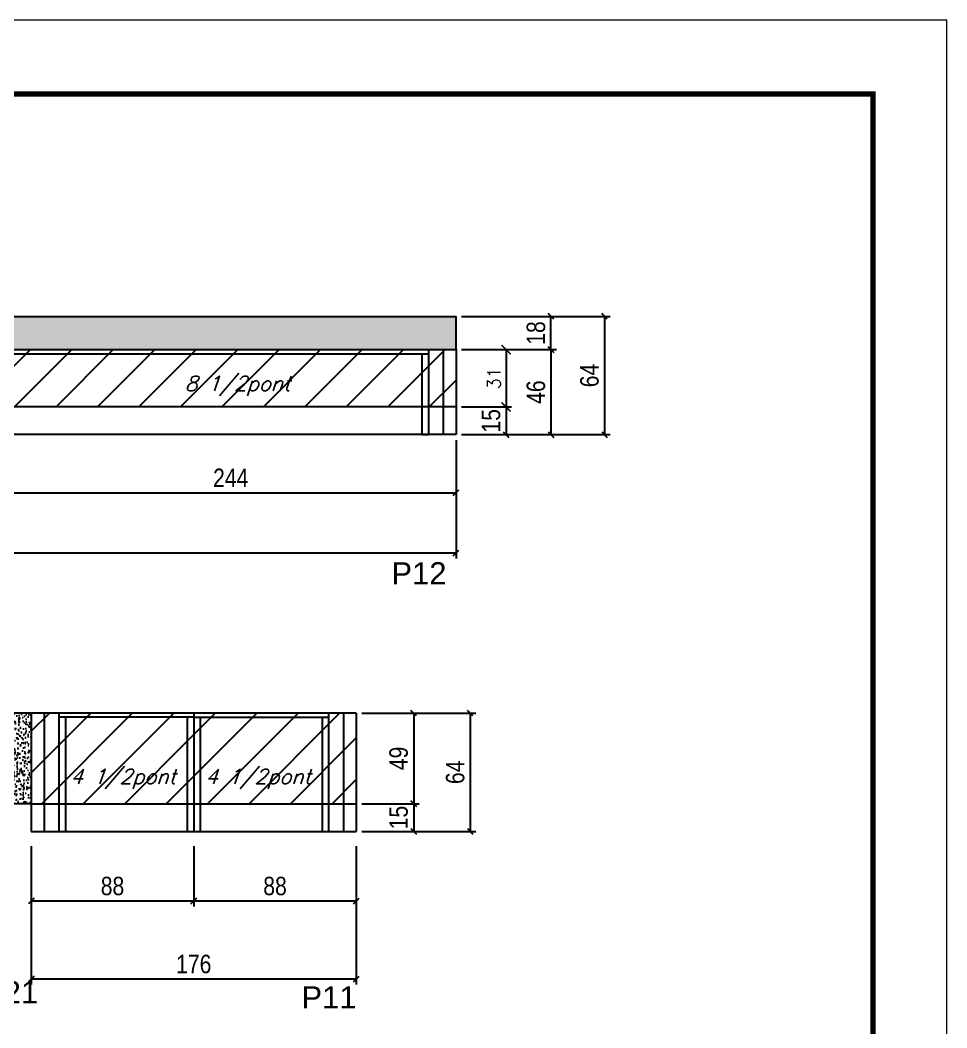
# Model space of a CAD drawing. Extents: x -10448 to -1189, y -11772 to 17235.
# Drawn here: x -7867 to -7365, y 12853 to 13399 of the extents above; entities that cross this region are included whole.
import ezdxf

# ---------------------------------------------------------------- set-up
doc = ezdxf.new("R2010")
doc.units = 0
doc.linetypes.add('DASHED', pattern=[0.75, 0.5, -0.25])
for name, color, linetype in [('5', 5, 'Continuous'), ('COTA', 241, 'Continuous'), ('Painéis', 200, 'Continuous'), ('Reaproveitamento', 251, 'Continuous'), ('SARR_2.2x7', 40, 'Continuous'), ('SARR_3.5x7', 81, 'Continuous'), ('texto', 7, 'Continuous')]:
    doc.layers.add(name, color=color, linetype=linetype)
doc.layers.add('Folhas', color=255, linetype='Continuous', lineweight=9)
doc.layers.add('SARRAFO DE PRESSAO', color=251, linetype='DASHED', lineweight=9)
doc.styles.add('COTA TECNICA', font='techl___.ttf', dxfattribs={"height": 10})
doc.styles.add('Romans', font='romans.shx')
doc.styles.get("Standard").update_dxf_attribs({"font": 'arial.ttf'})
doc.dimstyles.new('Cota Paínel', dxfattribs={"dimtxt": 7, "dimasz": 5, "dimexe": 3, "dimexo": 3, "dimgap": 3, "dimtad": 1, "dimdec": 1, "dimzin": 12, "dimdsep": 46, "dimtxsty": 'Romans', "dimblk": 'ARCHTICK', "dimcen": 0, "dimclrd": 4, "dimclre": 4, "dimclrt": 1, "dimadec": 1, "dimazin": 3, "dimtfac": 1, "dimtdec": 1, "dimtmove": 0, "dimatfit": 3, "dimldrblk": 'OBLIQUE', "dimfxl": 1, "dimtolj": 1, "dimtzin": 12, "dimarcsym": 0})
doc.dimstyles.new('PAINEL', dxfattribs={"dimtxt": 10, "dimasz": 3, "dimexe": 3, "dimexo": 3, "dimgap": 3, "dimtad": 1, "dimdec": 1, "dimzin": 12, "dimdsep": 46, "dimtxsty": 'COTA TECNICA', "dimblk1": 'OBLIQUE', "dimblk2": 'OBLIQUE', "dimsah": 1, "dimcen": 0.9, "dimclrd": 4, "dimclre": 4, "dimclrt": 240, "dimadec": 1, "dimazin": 3, "dimtfac": 1, "dimtdec": 1, "dimtmove": 0, "dimatfit": 3, "dimfxl": 1, "dimtolj": 1, "dimtzin": 12, "dimarcsym": 0})
pattern_1 = [(45, (5, 0), (-11.22532, 11.22532), [])]

# ---------------------------------------------------------------- blocks, each defined once
blk = doc.blocks.new('9999999999')
at = {"layer": 'Folhas'}
blk.add_lwpolyline([(98138.98, 34190.21), (99623.98, 34190.21), (99623.98, 35240.21), (98138.98, 35240.21)], close=True, dxfattribs=at)
at = {"layer": 'Folhas', "color": 30, "const_width": 3}
blk.add_lwpolyline([(98213.98, 34230.21), (99583.98, 34230.21), (99583.98, 35200.21), (98213.98, 35200.21)], close=True, dxfattribs=at)
blk = doc.blocks.new('_ArchTick')
at = {"color": 0, "linetype": 'ByBlock', "const_width": 0.15}
blk.add_lwpolyline([(-0.5, -0.5), (0.5, 0.5)], dxfattribs=at)
blk = doc.blocks.new('*D324')
at = {"layer": 'COTA', "color": 4, "lineweight": -2, "transparency": 16777216}
for p, q in [((-7627.51, 13220.16), (-7600.42, 13220.16)), ((-7603.42, 13220.16), (-7603.42, 13189.16)), ((-7627.51, 13189.16), (-7600.42, 13189.16))]:
    blk.add_line(p, q, dxfattribs=at)
at = {"layer": 'Defpoints', "color": 0, "transparency": 16777216}
for p in [(-7630.51, 13220.16), (-7630.51, 13189.16), (-7603.42, 13189.16)]:
    blk.add_point(p, dxfattribs=at)
at = {"layer": 'COTA', "color": 4, "lineweight": -2, "transparency": 16777216, "xscale": 5, "yscale": 5, "zscale": 5}
for p, rotation in [((-7603.42, 13220.16), 90), ((-7603.42, 13189.16), 270)]:
    blk.add_blockref('_ArchTick', p, dxfattribs=dict(at, rotation=rotation))
at = {"layer": 'COTA', "color": 1, "transparency": 16777216, "insert": (-7609.92, 13204.66), "char_height": 7, "attachment_point": 5, "rotation": 90, "style": 'Romans'}
blk.add_mtext('\\A1;31', dxfattribs=at)
blk = doc.blocks.new('_Oblique')
at = {"color": 0, "linetype": 'ByBlock', "lineweight": -2}
blk.add_line((-0.5, -0.5), (0.5, 0.5), dxfattribs=at)
blk = doc.blocks.new('*D327')
at = {"layer": 'COTA', "color": 4, "linetype": 'ByBlock', "lineweight": -2, "transparency": 16777216}
for p, q in [((-7874.51, 13171.16), (-7874.51, 13139.7)), ((-7630.51, 13171.16), (-7630.51, 13139.7)), ((-7874.51, 13142.7), (-7630.51, 13142.7))]:
    blk.add_line(p, q, dxfattribs=at)
at = {"layer": 'Defpoints', "color": 0, "linetype": 'ByBlock', "transparency": 16777216}
for p in [(-7874.51, 13174.16), (-7630.51, 13174.16), (-7630.51, 13142.7)]:
    blk.add_point(p, dxfattribs=at)
at = {"layer": 'COTA', "color": 4, "linetype": 'ByBlock', "lineweight": -2, "transparency": 16777216, "xscale": 3, "yscale": 3, "zscale": 3, "rotation": 180}
blk.add_blockref('_Oblique', (-7874.51, 13142.7), dxfattribs=at)
at = {"layer": 'COTA', "color": 4, "linetype": 'ByBlock', "lineweight": -2, "transparency": 16777216, "xscale": 3, "yscale": 3, "zscale": 3}
blk.add_blockref('_Oblique', (-7630.51, 13142.7), dxfattribs=at)
at = {"layer": 'COTA', "color": 240, "linetype": 'ByBlock', "transparency": 16777216, "insert": (-7752.51, 13150.77), "char_height": 10, "attachment_point": 5, "style": 'COTA TECNICA'}
blk.add_mtext('\\A1;244', dxfattribs=at)
blk = doc.blocks.new('*D314')
at = {"layer": 'COTA', "color": 4, "linetype": 'ByBlock', "lineweight": -2, "transparency": 16777216}
for p, q in [((-8218.51, 13156.16), (-8218.51, 13107.14)), ((-7630.51, 13156.16), (-7630.51, 13107.14)), ((-8218.51, 13110.14), (-7630.51, 13110.14))]:
    blk.add_line(p, q, dxfattribs=at)
at = {"layer": 'Defpoints', "color": 0, "linetype": 'ByBlock', "transparency": 16777216}
for p in [(-8218.51, 13159.16), (-7630.51, 13159.16), (-7630.51, 13110.14)]:
    blk.add_point(p, dxfattribs=at)
at = {"layer": 'COTA', "color": 4, "linetype": 'ByBlock', "lineweight": -2, "transparency": 16777216, "xscale": 3, "yscale": 3, "zscale": 3, "rotation": 180}
blk.add_blockref('_Oblique', (-8218.51, 13110.14), dxfattribs=at)
at = {"layer": 'COTA', "color": 4, "linetype": 'ByBlock', "lineweight": -2, "transparency": 16777216, "xscale": 3, "yscale": 3, "zscale": 3}
blk.add_blockref('_Oblique', (-7630.51, 13110.14), dxfattribs=at)
at = {"layer": 'COTA', "color": 240, "linetype": 'ByBlock', "transparency": 16777216, "insert": (-7924.51, 13118.27), "char_height": 10, "attachment_point": 5, "style": 'COTA TECNICA'}
blk.add_mtext('\\A1;588', dxfattribs=at)
blk = doc.blocks.new('*D328')
at = {"layer": 'COTA', "color": 4, "linetype": 'ByBlock', "lineweight": -2, "transparency": 16777216}
for p, q in [((-7627.51, 13238.16), (-7576.14, 13238.16)), ((-7579.14, 13220.16), (-7579.14, 13238.16)), ((-7627.51, 13220.16), (-7576.14, 13220.16))]:
    blk.add_line(p, q, dxfattribs=at)
at = {"layer": 'Defpoints', "color": 0, "linetype": 'ByBlock', "transparency": 16777216}
for p in [(-7630.51, 13238.16), (-7579.14, 13238.16), (-7630.51, 13220.16)]:
    blk.add_point(p, dxfattribs=at)
at = {"layer": 'COTA', "color": 4, "linetype": 'ByBlock', "lineweight": -2, "transparency": 16777216, "xscale": 3, "yscale": 3, "zscale": 3}
for p, rotation in [((-7579.14, 13238.16), 90), ((-7579.14, 13220.16), 270)]:
    blk.add_blockref('_Oblique', p, dxfattribs=dict(at, rotation=rotation))
at = {"layer": 'COTA', "color": 240, "linetype": 'ByBlock', "transparency": 16777216, "insert": (-7587.24, 13229.16), "char_height": 10, "attachment_point": 5, "rotation": 90, "style": 'COTA TECNICA'}
blk.add_mtext('\\A1;18', dxfattribs=at)
blk = doc.blocks.new('*D315')
at = {"layer": 'COTA', "color": 4, "linetype": 'ByBlock', "lineweight": -2, "transparency": 16777216}
for p, q in [((-7627.51, 13238.16), (-7547.14, 13238.16)), ((-7550.14, 13238.16), (-7550.14, 13174.16)), ((-7627.51, 13174.16), (-7547.14, 13174.16))]:
    blk.add_line(p, q, dxfattribs=at)
at = {"layer": 'Defpoints', "color": 0, "linetype": 'ByBlock', "transparency": 16777216}
for p in [(-7630.51, 13238.16), (-7630.51, 13174.16), (-7550.14, 13174.16)]:
    blk.add_point(p, dxfattribs=at)
at = {"layer": 'COTA', "color": 4, "linetype": 'ByBlock', "lineweight": -2, "transparency": 16777216, "xscale": 3, "yscale": 3, "zscale": 3}
for p, rotation in [((-7550.14, 13238.16), 90), ((-7550.14, 13174.16), 270)]:
    blk.add_blockref('_Oblique', p, dxfattribs=dict(at, rotation=rotation))
at = {"layer": 'COTA', "color": 240, "linetype": 'ByBlock', "transparency": 16777216, "insert": (-7558.24, 13206.16), "char_height": 10, "attachment_point": 5, "rotation": 90, "style": 'COTA TECNICA'}
blk.add_mtext('\\A1;64', dxfattribs=at)
blk = doc.blocks.new('*D329')
at = {"layer": 'COTA', "color": 4, "linetype": 'ByBlock', "lineweight": -2, "transparency": 16777216}
for p, q in [((-7772.51, 12951.39), (-7772.51, 12918.69)), ((-7684.51, 12951.39), (-7684.51, 12918.69)), ((-7684.51, 12921.69), (-7772.51, 12921.69))]:
    blk.add_line(p, q, dxfattribs=at)
at = {"layer": 'Defpoints', "color": 0, "linetype": 'ByBlock', "transparency": 16777216}
for p in [(-7772.51, 12954.39), (-7684.51, 12954.39), (-7772.51, 12921.69)]:
    blk.add_point(p, dxfattribs=at)
at = {"layer": 'COTA', "color": 4, "linetype": 'ByBlock', "lineweight": -2, "transparency": 16777216, "xscale": 3, "yscale": 3, "zscale": 3, "rotation": 180}
blk.add_blockref('_Oblique', (-7772.51, 12921.69), dxfattribs=at)
at = {"layer": 'COTA', "color": 4, "linetype": 'ByBlock', "lineweight": -2, "transparency": 16777216, "xscale": 3, "yscale": 3, "zscale": 3}
blk.add_blockref('_Oblique', (-7684.51, 12921.69), dxfattribs=at)
at = {"layer": 'COTA', "color": 240, "linetype": 'ByBlock', "transparency": 16777216, "insert": (-7728.51, 12929.78), "char_height": 10, "attachment_point": 5, "style": 'COTA TECNICA'}
blk.add_mtext('\\A1;88', dxfattribs=at)
blk = doc.blocks.new('*D330')
at = {"layer": 'COTA', "color": 4, "linetype": 'ByBlock', "lineweight": -2, "transparency": 16777216}
for p, q in [((-7860.51, 12951.39), (-7860.51, 12918.69)), ((-7772.51, 12951.39), (-7772.51, 12918.69)), ((-7772.51, 12921.69), (-7860.51, 12921.69))]:
    blk.add_line(p, q, dxfattribs=at)
at = {"layer": 'Defpoints', "color": 0, "linetype": 'ByBlock', "transparency": 16777216}
for p in [(-7860.51, 12954.39), (-7772.51, 12954.39), (-7860.51, 12921.69)]:
    blk.add_point(p, dxfattribs=at)
at = {"layer": 'COTA', "color": 4, "linetype": 'ByBlock', "lineweight": -2, "transparency": 16777216, "xscale": 3, "yscale": 3, "zscale": 3, "rotation": 180}
blk.add_blockref('_Oblique', (-7860.51, 12921.69), dxfattribs=at)
at = {"layer": 'COTA', "color": 4, "linetype": 'ByBlock', "lineweight": -2, "transparency": 16777216, "xscale": 3, "yscale": 3, "zscale": 3}
blk.add_blockref('_Oblique', (-7772.51, 12921.69), dxfattribs=at)
at = {"layer": 'COTA', "color": 240, "linetype": 'ByBlock', "transparency": 16777216, "insert": (-7816.51, 12929.78), "char_height": 10, "attachment_point": 5, "style": 'COTA TECNICA'}
blk.add_mtext('\\A1;88', dxfattribs=at)
blk = doc.blocks.new('*D316')
at = {"layer": 'COTA', "color": 4, "linetype": 'ByBlock', "lineweight": -2, "transparency": 16777216}
for p, q in [((-7860.51, 12921.39), (-7860.51, 12876.48)), ((-7684.51, 12921.39), (-7684.51, 12876.48)), ((-7684.51, 12879.48), (-7860.51, 12879.48))]:
    blk.add_line(p, q, dxfattribs=at)
at = {"layer": 'Defpoints', "color": 0, "linetype": 'ByBlock', "transparency": 16777216}
for p in [(-7860.51, 12924.39), (-7684.51, 12924.39), (-7860.51, 12879.48)]:
    blk.add_point(p, dxfattribs=at)
at = {"layer": 'COTA', "color": 4, "linetype": 'ByBlock', "lineweight": -2, "transparency": 16777216, "xscale": 3, "yscale": 3, "zscale": 3, "rotation": 180}
blk.add_blockref('_Oblique', (-7860.51, 12879.48), dxfattribs=at)
at = {"layer": 'COTA', "color": 4, "linetype": 'ByBlock', "lineweight": -2, "transparency": 16777216, "xscale": 3, "yscale": 3, "zscale": 3}
blk.add_blockref('_Oblique', (-7684.51, 12879.48), dxfattribs=at)
at = {"layer": 'COTA', "color": 240, "linetype": 'ByBlock', "transparency": 16777216, "insert": (-7772.51, 12887.58), "char_height": 10, "attachment_point": 5, "style": 'COTA TECNICA'}
blk.add_mtext('\\A1;176', dxfattribs=at)
blk = doc.blocks.new('*D335')
at = {"layer": 'COTA', "color": 4, "linetype": 'ByBlock', "lineweight": -2, "transparency": 16777216}
for p, q in [((-7681.51, 13023.39), (-7619.85, 13023.39)), ((-7622.85, 13023.39), (-7622.85, 12959.39)), ((-7681.51, 12959.39), (-7619.85, 12959.39))]:
    blk.add_line(p, q, dxfattribs=at)
at = {"layer": 'Defpoints', "color": 0, "linetype": 'ByBlock', "transparency": 16777216}
for p in [(-7684.51, 13023.39), (-7684.51, 12959.39), (-7622.85, 12959.39)]:
    blk.add_point(p, dxfattribs=at)
at = {"layer": 'COTA', "color": 4, "linetype": 'ByBlock', "lineweight": -2, "transparency": 16777216, "xscale": 3, "yscale": 3, "zscale": 3}
for p, rotation in [((-7622.85, 13023.39), 90), ((-7622.85, 12959.39), 270)]:
    blk.add_blockref('_Oblique', p, dxfattribs=dict(at, rotation=rotation))
at = {"layer": 'COTA', "color": 240, "linetype": 'ByBlock', "transparency": 16777216, "insert": (-7630.95, 12991.39), "char_height": 10, "attachment_point": 5, "rotation": 90, "style": 'COTA TECNICA'}
blk.add_mtext('\\A1;64', dxfattribs=at)
blk = doc.blocks.new('*D339')
at = {"layer": 'COTA', "color": 4, "lineweight": -2, "transparency": 16777216}
for p, q in [((-7627.51, 13189.16), (-7600.42, 13189.16)), ((-7603.42, 13189.16), (-7603.42, 13174.16)), ((-7627.51, 13174.16), (-7600.42, 13174.16))]:
    blk.add_line(p, q, dxfattribs=at)
at = {"layer": 'Defpoints', "color": 0, "transparency": 16777216}
for p in [(-7630.51, 13189.16), (-7630.51, 13174.16), (-7603.42, 13174.16)]:
    blk.add_point(p, dxfattribs=at)
at = {"layer": 'COTA', "color": 4, "lineweight": -2, "transparency": 16777216, "xscale": 3, "yscale": 3, "zscale": 3}
for p, rotation in [((-7603.42, 13189.16), 90), ((-7603.42, 13174.16), 270)]:
    blk.add_blockref('_Oblique', p, dxfattribs=dict(at, rotation=rotation))
at = {"layer": 'COTA', "color": 240, "transparency": 16777216, "insert": (-7611.53, 13181.66), "char_height": 10, "attachment_point": 5, "rotation": 90, "style": 'COTA TECNICA'}
blk.add_mtext('\\A1;15', dxfattribs=at)
blk = doc.blocks.new('*D340')
at = {"layer": 'COTA', "color": 4, "lineweight": -2, "transparency": 16777216}
for p, q in [((-7627.51, 13220.16), (-7576.14, 13220.16)), ((-7579.14, 13220.16), (-7579.14, 13174.16)), ((-7627.51, 13174.16), (-7576.14, 13174.16))]:
    blk.add_line(p, q, dxfattribs=at)
at = {"layer": 'Defpoints', "color": 0, "transparency": 16777216}
for p in [(-7630.51, 13220.16), (-7630.51, 13174.16), (-7579.14, 13174.16)]:
    blk.add_point(p, dxfattribs=at)
at = {"layer": 'COTA', "color": 4, "lineweight": -2, "transparency": 16777216, "xscale": 3, "yscale": 3, "zscale": 3}
for p, rotation in [((-7579.14, 13220.16), 90), ((-7579.14, 13174.16), 270)]:
    blk.add_blockref('_Oblique', p, dxfattribs=dict(at, rotation=rotation))
at = {"layer": 'COTA', "color": 240, "transparency": 16777216, "insert": (-7587.25, 13197.16), "char_height": 10, "attachment_point": 5, "rotation": 90, "style": 'COTA TECNICA'}
blk.add_mtext('\\A1;46', dxfattribs=at)
blk = doc.blocks.new('*D343')
at = {"layer": 'COTA', "color": 4, "lineweight": -2, "transparency": 16777216}
for p, q in [((-7681.51, 13023.39), (-7650.45, 13023.39)), ((-7653.45, 13023.39), (-7653.45, 12974.39)), ((-7681.51, 12974.39), (-7650.45, 12974.39))]:
    blk.add_line(p, q, dxfattribs=at)
at = {"layer": 'Defpoints', "color": 0, "transparency": 16777216}
for p in [(-7684.51, 13023.39), (-7684.51, 12974.39), (-7653.45, 12974.39)]:
    blk.add_point(p, dxfattribs=at)
at = {"layer": 'COTA', "color": 4, "lineweight": -2, "transparency": 16777216, "xscale": 3, "yscale": 3, "zscale": 3}
for p, rotation in [((-7653.45, 13023.39), 90), ((-7653.45, 12974.39), 270)]:
    blk.add_blockref('_Oblique', p, dxfattribs=dict(at, rotation=rotation))
at = {"layer": 'COTA', "color": 240, "transparency": 16777216, "insert": (-7661.55, 12998.89), "char_height": 10, "attachment_point": 5, "rotation": 90, "style": 'COTA TECNICA'}
blk.add_mtext('\\A1;49', dxfattribs=at)
blk = doc.blocks.new('*D344')
at = {"layer": 'COTA', "color": 4, "lineweight": -2, "transparency": 16777216}
for p, q in [((-7681.51, 12974.39), (-7650.45, 12974.39)), ((-7653.45, 12974.39), (-7653.45, 12959.39)), ((-7681.51, 12959.39), (-7650.45, 12959.39))]:
    blk.add_line(p, q, dxfattribs=at)
at = {"layer": 'Defpoints', "color": 0, "transparency": 16777216}
for p in [(-7684.51, 12974.39), (-7684.51, 12959.39), (-7653.45, 12959.39)]:
    blk.add_point(p, dxfattribs=at)
at = {"layer": 'COTA', "color": 4, "lineweight": -2, "transparency": 16777216, "xscale": 3, "yscale": 3, "zscale": 3}
for p, rotation in [((-7653.45, 12974.39), 90), ((-7653.45, 12959.39), 270)]:
    blk.add_blockref('_Oblique', p, dxfattribs=dict(at, rotation=rotation))
at = {"layer": 'COTA', "color": 240, "transparency": 16777216, "insert": (-7661.56, 12966.89), "char_height": 10, "attachment_point": 5, "rotation": 90, "style": 'COTA TECNICA'}
blk.add_mtext('\\A1;15', dxfattribs=at)

msp = doc.modelspace()

# ---------------------------------------------------------------- hatches: boundary and pattern name
at = {"layer": 'COTA', "linetype": 'ByBlock'}
h = msp.add_hatch(dxfattribs=at)
h.set_pattern_fill('AR-CONC', color=256, scale=0.03)
h.set_pattern_definition([(50, (-141054.2827, -19539.893), (5.46554007, -0.47817257), [0.5715, -6.2865]), (355, (-141054.2827, -19539.893), (-1.05730264, 5.73170536), [0.4572, -5.02921753]), (100.4514447, (-141053.827, -19539.9327), (4.40823741, 5.25353256), [0.48570026, -5.34270734]), (46.1842, (-141054.283, -19538.369), (8.13237123, -1.26126984), [0.85725, -9.42975]), (96.6355576, (-141053.605, -19538.474), (7.122124, 7.42278374), [0.7285507, -8.01406824]), (351.184151, (-141054.283, -19538.369), (7.122124, 7.42278374), [0.685799, -7.54379196]), (21, (-141053.5207, -19538.75), (4.54843174, -3.06795595), [0.5715, -6.2865]), (326, (-141053.5207, -19538.75), (1.85406085, 5.52563898), [0.4572, -5.0292]), (71.451445, (-141053.1417, -19539.0055), (6.40249258, 2.45768307), [0.48570026, -5.34269813]), (37.5, (-141054.2827, -19539.8929), (0.092658098, 2.536651166), [0, -4.96824, 0, -5.1054, 0, -5.04825]), (7.5, (-141054.2827, -19539.8929), (2.004589875, 3.005417245), [0, -2.91084, 0, -4.85394, 0, -1.92405]), (327.5, (-141055.982, -19539.8929), (4.067717855, -0.17186232), [0, -1.905, 0, -5.9436, 0, -7.8867]), (317.5, (-141056.744, -19539.893), (4.44387544, 0.76279473), [0, -2.4765, 0, -3.94716, 0, -5.6007])])
h.paths.add_polyline_path([(-8218.51, 13238.16), (-8218.51, 13220.16), (-7630.51, 13220.16), (-7630.51, 13238.16)])
h = msp.add_hatch(dxfattribs=at)
h.set_pattern_fill('AR-CONC', color=256, scale=0.03)
h.set_pattern_definition([(50, (-141049.2827, -18395.9775), (5.46554007, -0.47817257), [0.5715, -6.2865]), (355, (-141049.2827, -18395.9775), (-1.05730264, 5.73170536), [0.4572, -5.02921753]), (100.4514447, (-141048.827, -18396.0174), (4.40823741, 5.25353256), [0.48570026, -5.34270734]), (46.1842, (-141049.283, -18394.4535), (8.13237123, -1.26126984), [0.85725, -9.42975]), (96.6355576, (-141048.605, -18394.559), (7.122124, 7.42278374), [0.7285507, -8.01406824]), (351.184151, (-141049.283, -18394.4535), (7.122124, 7.42278374), [0.685799, -7.54379196]), (21, (-141048.5207, -18394.8345), (4.54843174, -3.06795595), [0.5715, -6.2865]), (326, (-141048.5207, -18394.8345), (1.85406085, 5.52563898), [0.4572, -5.0292]), (71.451445, (-141048.1417, -18395.09), (6.40249258, 2.45768307), [0.48570026, -5.34269813]), (37.5, (-141049.2827, -18395.9775), (0.092658098, 2.536651166), [0, -4.96824, 0, -5.1054, 0, -5.04825]), (7.5, (-141049.2827, -18395.9775), (2.004589875, 3.005417245), [0, -2.91084, 0, -4.85394, 0, -1.92405]), (327.5, (-141050.982, -18395.9775), (4.067717855, -0.17186232), [0, -1.905, 0, -5.9436, 0, -7.8867]), (317.5, (-141051.744, -18395.9775), (4.44387544, 0.76279473), [0, -2.4765, 0, -3.94716, 0, -5.6007])])
h.paths.add_polyline_path([(-7874.51, 12974.39), (-7860.51, 12974.39), (-7860.51, 13023.39), (-7874.51, 13023.39)])
at = {"layer": 'Reaproveitamento'}
h = msp.add_hatch(dxfattribs=at)
h.set_pattern_fill('ANSI31', color=256, scale=5)
h.paths.add_polyline_path([(-7630.51, 13220.16), (-7874.51, 13220.16), (-7874.51, 13189.16), (-7630.51, 13189.16)])
h = msp.add_hatch(dxfattribs=at)
h.set_pattern_fill('ANSI31', color=256, scale=5)
h.set_pattern_definition(pattern_1)
h.paths.add_polyline_path([(-7772.51, 12974.39), (-7772.51, 13023.39), (-7860.51, 13023.39), (-7860.51, 12974.39)])
h = msp.add_hatch(dxfattribs=at)
h.set_pattern_fill('ANSI31', color=256, scale=5)
h.set_pattern_definition(pattern_1)
h.paths.add_polyline_path([(-7684.51, 12974.39), (-7684.51, 13023.39), (-7772.51, 13023.39), (-7772.51, 12974.39)])

# ---------------------------------------------------------------- linework, layer by layer
at = {"layer": 'COTA', "linetype": 'ByBlock'}
for p, q in [((-8218.51, 13238.16), (-7630.51, 13238.16)), ((-7630.51, 13220.16), (-7630.51, 13238.16)), ((-7860.51, 13023.39), (-7874.51, 13023.39)), ((-7860.51, 12974.39), (-7874.51, 12974.39))]:
    msp.add_line(p, q, dxfattribs=at)
at = {"layer": 'Painéis'}
for p, q in [((-8218.51, 13220.16), (-7630.51, 13220.16)), ((-7630.51, 13220.16), (-7630.51, 13174.16)), ((-7630.51, 13189.16), (-8218.51, 13189.16)), ((-7630.51, 13174.16), (-8218.51, 13174.16)), ((-7684.51, 13023.39), (-7860.51, 13023.39)), ((-7860.51, 13023.39), (-7860.51, 12959.39)), ((-7772.51, 13023.39), (-7772.51, 12959.39)), ((-7684.51, 13023.39), (-7684.51, 12959.39)), ((-7860.51, 12974.39), (-7684.51, 12974.39)), ((-7860.51, 12959.39), (-7684.51, 12959.39))]:
    msp.add_line(p, q, dxfattribs=at)
at = {"layer": 'SARR_2.2x7', "linetype": 'Continuous'}
for p, q in [((-7874.51, 13217.96), (-7645.51, 13217.96)), ((-7637.51, 13220.16), (-7637.51, 13189.16)), ((-7637.51, 13189.16), (-7637.51, 13174.16)), ((-7853.51, 13023.39), (-7853.51, 12974.39)), ((-7772.51, 13021.19), (-7845.51, 13021.19)), ((-7772.51, 13021.19), (-7699.51, 13021.19)), ((-7691.51, 13023.39), (-7691.51, 12974.39)), ((-7853.51, 12974.39), (-7853.51, 12959.39)), ((-7691.51, 12974.39), (-7691.51, 12959.39))]:
    msp.add_line(p, q, dxfattribs=at)
at = {"layer": 'SARR_3.5x7'}
for p, q in [((-7649.01, 13217.96), (-7649.01, 13174.16)), ((-7645.51, 13220.16), (-7645.51, 13174.16)), ((-7649.01, 13174.16), (-7645.51, 13174.16)), ((-7845.51, 13023.39), (-7845.51, 12959.39)), ((-7842.01, 13021.19), (-7842.01, 12959.39)), ((-7776.01, 13021.19), (-7776.01, 12959.39)), ((-7769.01, 13021.19), (-7769.01, 12959.39)), ((-7703.01, 13021.19), (-7703.01, 12959.39)), ((-7699.51, 13023.39), (-7699.51, 12959.39)), ((-7772.51, 12974.39), (-7772.51, 12959.39)), ((-7845.51, 12959.39), (-7842.01, 12959.39)), ((-7776.01, 12959.39), (-7769.01, 12959.39)), ((-7703.01, 12959.39), (-7699.51, 12959.39))]:
    msp.add_line(p, q, dxfattribs=at)

# ---------------------------------------------------------------- block references
at = {"layer": 'SARRAFO DE PRESSAO', "color": 6, "linetype": 'ByBlock'}
msp.add_blockref('9999999999', (-106988.76, -21841.7), dxfattribs=at)

# ---------------------------------------------------------------- texts
at = {"layer": '5', "linetype": 'Continuous'}
for s, rotation, p in [('P12', 0, (-7665.5, 13093.1)), ('V21', 360, (-7886.61, 12866.33)), ('P11', 360, (-7714.21, 12863.58))]:
    msp.add_text(s, height=12, rotation=rotation, dxfattribs=at).set_placement(p)
at = {"layer": 'texto', "color": 2, "char_height": 8, "attachment_point": 5, "style": 'Romans'}
for s, insert in [('{\\Q19;\\C256;8 1/2pont}', (-7748.84, 13200.54)), ('{\\Q19;\\C256;4 1/2pont}', (-7810.81, 12987.83)), ('{\\Q19;\\C256;4 1/2pont}', (-7737.72, 12987.83))]:
    msp.add_mtext(s, dxfattribs=dict(at, insert=insert))

# ---------------------------------------------------------------- dimensions: what is measured, and where the dimension line sits
at = {"layer": 'COTA', "linetype": 'ByBlock'}
for base, p1, p2, angle, picture, middle in [((-7579.14, 13238.16), (-7630.51, 13220.16), (-7630.51, 13238.16), 90, '*D328', (-7587.24, 13229.16)), ((-7550.14, 13174.16), (-7630.51, 13238.16), (-7630.51, 13174.16), 90, '*D315', (-7558.24, 13206.16)), ((-7622.85, 12959.39), (-7684.51, 13023.39), (-7684.51, 12959.39), 90, '*D335', (-7630.95, 12991.39)), ((-7772.51, 12921.69), (-7684.51, 12954.39), (-7772.51, 12954.39), 180, '*D329', (-7728.51, 12929.78)), ((-7860.51, 12879.48), (-7684.51, 12924.39), (-7860.51, 12924.39), 180, '*D316', (-7772.51, 12887.58))]:
    dim = msp.add_linear_dim(base=base, p1=p1, p2=p2, angle=angle, dimstyle='PAINEL', dxfattribs=at)
    dim.commit()
    dim.dimension.update_dxf_attribs({"geometry": picture, "text_midpoint": middle})
at = {"layer": 'COTA'}
for base, p1, p2, dimstyle, picture, middle in [((-7603.42, 13189.16), (-7630.51, 13220.16), (-7630.51, 13189.16), 'Cota Paínel', '*D324', (-7609.92, 13204.66)), ((-7579.14, 13174.16), (-7630.51, 13220.16), (-7630.51, 13174.16), 'PAINEL', '*D340', (-7587.25, 13197.16)), ((-7653.45, 12974.39), (-7684.51, 13023.39), (-7684.51, 12974.39), 'PAINEL', '*D343', (-7661.55, 12998.89))]:
    dim = msp.add_linear_dim(base=base, p1=p1, p2=p2, angle=90, dimstyle=dimstyle, dxfattribs=at)
    dim.commit()
    dim.dimension.update_dxf_attribs({"geometry": picture, "text_midpoint": middle})
for base, p1, p2, picture, middle in [((-7603.42, 13174.16), (-7630.51, 13189.16), (-7630.51, 13174.16), '*D339', (-7603.42, 13181.66)), ((-7653.45, 12959.39), (-7684.51, 12974.39), (-7684.51, 12959.39), '*D344', (-7653.45, 12966.89))]:
    dim = msp.add_linear_dim(base=base, p1=p1, p2=p2, angle=90, dimstyle='PAINEL', dxfattribs=at)
    dim.commit()
    dim.dimension.update_dxf_attribs({"geometry": picture, "text_midpoint": middle, "dimtype": 160})
at = {"layer": 'COTA', "linetype": 'ByBlock'}
dim = msp.add_linear_dim(base=(-7630.51, 13142.7), p1=(-7874.51, 13174.16), p2=(-7630.51, 13174.16), dimstyle='PAINEL', override={"dimtmove": 1}, dxfattribs=at)
dim.commit()
dim.dimension.update_dxf_attribs({"geometry": '*D327', "text_midpoint": (-7752.51, 13150.77)})
dim = msp.add_linear_dim(base=(-7630.51, 13110.14), p1=(-8218.51, 13159.16), p2=(-7630.51, 13159.16), dimstyle='PAINEL', dxfattribs=at)
dim.commit()
dim.dimension.update_dxf_attribs({"geometry": '*D314', "text_midpoint": (-7924.51, 13110.14), "dimtype": 160})
dim = msp.add_linear_dim(base=(-7860.51, 12921.69), p1=(-7772.51, 12954.39), p2=(-7860.51, 12954.39), angle=180, dimstyle='PAINEL', override={"dimtmove": 1}, dxfattribs=at)
dim.commit()
dim.dimension.update_dxf_attribs({"geometry": '*D330', "text_midpoint": (-7816.51, 12929.78)})

doc.saveas('drawing.dxf')
